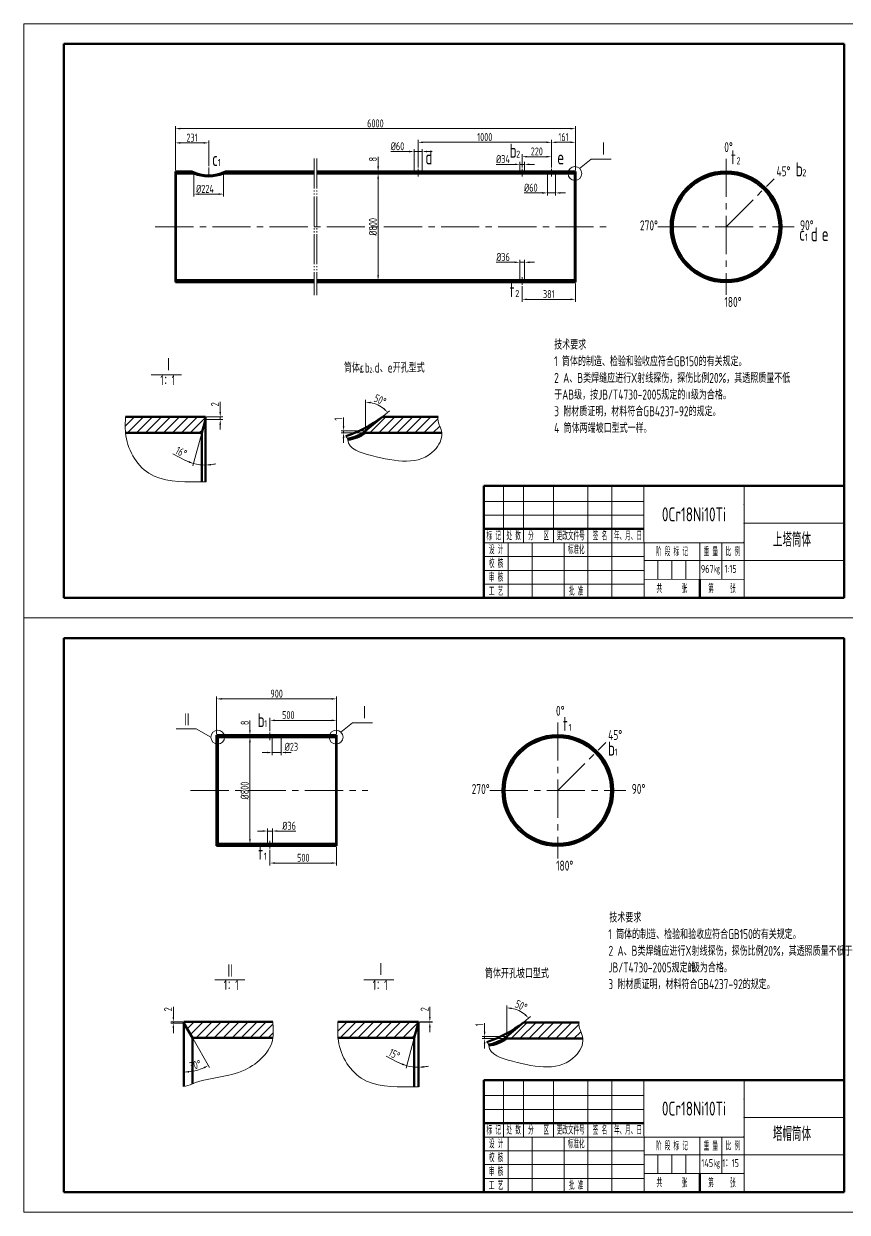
# Model space of a CAD drawing. Header units: millimetres. Extents: x -4783 to 11684, y 6425 to 68023.
# Drawn here: x -3579 to -3167, y 6770 to 7364 of the extents above; entities that cross this region are included whole.
import ezdxf
from ezdxf.enums import TextEntityAlignment as Align

# ---------------------------------------------------------------- set-up
doc = ezdxf.new("R2010")
doc.units = ezdxf.units.MM
doc.linetypes.add('CENTER2', pattern=[28.575, 19.05, -3.175, 3.175, -3.175])
doc.linetypes.add('JIS_09_15', pattern=[18.9, 15, -0.9, 0.6, -0.9, 0.6, -0.9])
for name, color, linetype, lineweight in [('中心线', 1, 'CENTER2', 15), ('双点划线', 4, 'JIS_09_15', 15), ('尺寸线', 3, 'Continuous', 15), ('细实线', 2, 'Continuous', 15), ('轮廓', 6, 'Continuous', 50), ('轮廓线', 7, 'Continuous', 50)]:
    doc.layers.add(name, color=color, linetype=linetype, lineweight=lineweight)
doc.styles.add('工程字', font='gbenor.shx', dxfattribs={"width": 0.8, "bigfont": 'gbcbig.shx'})
doc.styles.add('文字3.5', font='SimSun.ttf', dxfattribs={"width": 0.5, "height": 3.5})
doc.styles.add('文字4.0', font='SimSun.ttf', dxfattribs={"width": 0.5, "height": 4})

# ---------------------------------------------------------------- blocks, each defined once
blk = doc.blocks.new('A3')
at = {"layer": '细实线'}
for p, q in [((-420, 297), (-420, 0)), ((-420, 297), (0, 297)), ((0, 297), (0, 0)), ((-180.15, 66), (-180.15, 37.6)), ((-170.15, 66), (-170.15, 37.6)), ((-155.23, 37.6), (-155.23, 66)), ((-137.99, 66), (-137.99, 10)), ((-126, 66), (-126, 10)), ((-109.99, 66), (-109.98, 10)), ((-59.99, 66), (-59.98, 10)), ((-190, 58.3), (-109.99, 58.3)), ((-190, 51.4), (-109.99, 51.4)), ((-10, 47.33), (-59.99, 47.32)), ((-190, 37.6), (-59.98, 37.6)), ((-177.82, 37.6), (-177.82, 10)), ((-165.82, 37.6), (-165.82, 10)), ((-149.82, 37.6), (-149.82, 10)), ((-82.07, 37.6), (-82.07, 19.33)), ((-71.07, 37.6), (-71.07, 19.33)), ((-190, 30.7), (-109.98, 30.7)), ((-190, 23.8), (-109.98, 23.8)), ((-59.98, 28.67), (-109.98, 28.66)), ((-103.12, 28.66), (-103.12, 19.33)), ((-96.01, 28.66), (-96.01, 19.33)), ((-89.12, 28.66), (-89.12, 19.33)), ((-10, 28.67), (-59.98, 28.67)), ((-59.98, 19.33), (-109.98, 19.32)), ((-190, 16.9), (-109.98, 16.9)), ((0, 0), (-420, 0))]:
    blk.add_line(p, q, dxfattribs=at)
for p in [(-59.99, 56.67), (-59.99, 47.33), (-10, 47.33), (-59.98, 38), (-59.98, 28.67), (-10, 28.67), (-59.98, 19.33)]:
    blk.add_point(p, dxfattribs=at)
at = {"layer": '轮廓'}
for p, q in [((-190, 66), (-10, 66)), ((-190, 66), (-190, 10)), ((-10, 10), (-10, 66)), ((-190, 44.5), (-109.98, 44.5)), ((-190, 10), (-10, 10))]:
    blk.add_line(p, q, dxfattribs=at)
at = {"layer": '轮廓线'}
for p, q in [((-400, 287), (-400, 10)), ((-400, 287), (-10, 287)), ((-10, 287), (-10, 10)), ((-82.07, 19.33), (-82.07, 10)), ((-10, 10), (-400, 10))]:
    blk.add_line(p, q, dxfattribs=at)
at = {"layer": '细实线', "linetype": 'Continuous', "style": '工程字', "width": 0.8}
for tag, height, p in [('1', 7, (-36.02, 35.64)), ('3', 4, (-78.37, 22.56)), ('4', 4, (-66.7, 22.56)), ('2', 7, (-36.02, 17.15))]:
    blk.add_attdef(tag, text='', height=height, dxfattribs=at).set_placement(p, align=Align.CENTER)
at = {"layer": '轮廓', "char_height": 4, "attachment_point": 5, "style": '文字4.0'}
for s, insert, width in [('标 记', (-185.08, 41.05), 9.8461), ('处 数', (-175.15, 41.05), 10), ('分   区', (-162.69, 41.05), 14.9286), ('更改文件号', (-146.61, 41.05), 17.2367), ('签 名', (-131.99, 41.05), 11.9886), ('年、月、日', (-117.99, 41.05), 16.0167), ('设 计', (-183.91, 34.15), 12.181), ('标准化', (-143.9, 34.15), 11.8301), ('阶 段 标 记', (-96.03, 33.13), 27.9116), ('重 量', (-76.57, 33.13), 11.0002), ('比 例', (-65.53, 33.13), 11.0898), ('校 核', (-183.91, 27.25), 12.181), ('审 核', (-183.91, 20.35), 12.181), ('工 艺', (-183.91, 13.45), 12.181), ('批 准', (-143.9, 13.45), 11.8301), ('共      张', (-96.03, 14.66), 27.9082)]:
    blk.add_mtext(s, dxfattribs=dict(at, insert=insert, width=width))
at = {"layer": '轮廓线', "attachment_point": 5}
for s, insert, char_height, width, style in [('kg', (-73.5, 24), 3.5, 4.8652, '文字3.5'), ('第     张', (-71.02, 14.66), 4, 22.0936, '文字4.0')]:
    blk.add_mtext(s, dxfattribs=dict(at, insert=insert, char_height=char_height, width=width, style=style))

msp = doc.modelspace()

# ---------------------------------------------------------------- linework, layer by layer
at = {"layer": '中心线'}
for p, q in [((-3228.0625, 7296.2393), (-3228.0625, 7228.1998)), ((-3486.6618, 7291.8862), (-3486.6618, 7287.0005)), ((-3381.9951, 7291.2196), (-3381.9951, 7287.4232)), ((-3329.9951, 7291.2196), (-3329.9951, 7287.4232)), ((-3315.3284, 7291.2196), (-3315.3284, 7287.4232)), ((-3228.0625, 7262.2196), (-3204.0988, 7286.1833)), ((-3513.345, 7262.2196), (-3287.7347, 7262.2196)), ((-3262.0822, 7262.2196), (-3194.0427, 7262.2196)), ((-3329.9951, 7233.2196), (-3329.9951, 7237.016)), ((-3456.0364, 7009.49), (-3456.0364, 7005.6936)), ((-3312.1763, 7014.5097), (-3312.1763, 6946.4702)), ((-3312.1763, 6980.49), (-3288.2126, 7004.4537)), ((-3495.7069, 6980.49), (-3407.1093, 6980.49)), ((-3346.1961, 6980.49), (-3278.1566, 6980.49)), ((-3456.0364, 6951.49), (-3456.0364, 6955.2864))]:
    msp.add_line(p, q, dxfattribs=at)
at = {"layer": '双点划线'}
for p, q in [((-3433.9161, 7296.3176), (-3433.9161, 7228.1215)), ((-3432.5828, 7296.3176), (-3432.5828, 7228.1215))]:
    msp.add_line(p, q, dxfattribs=at)
at = {"layer": '尺寸线'}
for p, q in [((-3503.3284, 7290.5112), (-3503.3284, 7312.5619)), ((-3303.3284, 7290.5112), (-3303.3284, 7312.5619)), ((-3500.8284, 7311.3119), (-3305.8284, 7311.3119)), ((-3503.3284, 7290.5112), (-3503.3284, 7305.4347)), ((-3489.1618, 7304.1847), (-3500.8284, 7304.1847)), ((-3486.6618, 7292.5112), (-3486.6618, 7305.4347)), ((-3383.9951, 7289.5112), (-3383.9951, 7301.1248)), ((-3381.9951, 7291.8446), (-3381.9951, 7305.7292)), ((-3379.9951, 7289.5112), (-3379.9951, 7301.1248)), ((-3317.8284, 7304.4792), (-3379.4951, 7304.4792)), ((-3315.3284, 7291.8446), (-3315.3284, 7305.7292)), ((-3315.3284, 7291.8446), (-3315.3284, 7305.7292)), ((-3305.8284, 7304.4792), (-3312.8284, 7304.4792)), ((-3303.3284, 7290.5112), (-3303.3284, 7305.7292)), ((-3401.9794, 7292.3862), (-3401.9794, 7297.2029)), ((-3386.4951, 7299.8748), (-3395.5805, 7299.8748)), ((-3379.9951, 7299.8748), (-3383.9951, 7299.8748)), ((-3377.4951, 7299.8748), (-3374.9951, 7299.8748)), ((-3331.1284, 7289.5112), (-3331.1284, 7294.7006)), ((-3329.9951, 7291.8446), (-3329.9951, 7298.5345)), ((-3328.8618, 7289.5112), (-3328.8618, 7294.7006)), ((-3317.8284, 7297.2845), (-3327.4951, 7297.2845)), ((-3315.3284, 7291.8446), (-3315.3284, 7298.5345)), ((-3301.2541, 7291.4123), (-3295.4234, 7295.9811)), ((-3295.4234, 7295.9811), (-3285.4234, 7295.9811)), ((-3407.6593, 7288.8862), (-3400.7294, 7288.8862)), ((-3402.6044, 7289.8862), (-3403.2294, 7289.8862)), ((-3402.6044, 7288.8862), (-3403.2294, 7288.8862)), ((-3401.9794, 7288.8862), (-3401.9794, 7289.8862)), ((-3379.9951, 7288.8862), (-3379.9951, 7289.2517)), ((-3333.6284, 7293.4506), (-3342.9784, 7293.4506)), ((-3328.8618, 7293.4506), (-3331.1284, 7293.4506)), ((-3326.3618, 7293.4506), (-3323.8618, 7293.4506)), ((-3494.1284, 7288.3279), (-3494.1284, 7277.3364)), ((-3479.1951, 7288.3279), (-3479.1951, 7277.3364)), ((-3401.9794, 7286.3862), (-3401.9794, 7283.8862)), ((-3401.9794, 7238.0529), (-3401.9794, 7286.3862)), ((-3317.3284, 7288.2612), (-3317.3284, 7277.9236)), ((-3313.3284, 7288.2612), (-3313.3284, 7277.9236)), ((-3491.6284, 7278.5864), (-3481.6951, 7278.5864)), ((-3319.8284, 7279.1736), (-3328.9139, 7279.1736)), ((-3313.3284, 7279.1736), (-3317.3284, 7279.1736)), ((-3310.8284, 7279.1736), (-3308.3284, 7279.1736)), ((-3333.6951, 7244.5164), (-3342.9107, 7244.5164)), ((-3331.1951, 7236.1779), (-3331.1951, 7245.7664)), ((-3328.7951, 7244.5164), (-3331.1951, 7244.5164)), ((-3328.7951, 7236.1779), (-3328.7951, 7245.7664)), ((-3326.2951, 7244.5164), (-3323.7951, 7244.5164)), ((-3407.6593, 7235.5529), (-3400.7294, 7235.5529)), ((-3329.9951, 7232.5946), (-3329.9951, 7224.7315)), ((-3303.3284, 7233.9279), (-3303.3284, 7224.7315)), ((-3327.4951, 7225.9815), (-3305.8284, 7225.9815)), ((-3515.3705, 7188.2267), (-3500.2578, 7188.2267)), ((-3408.2083, 7160.8565), (-3408.2083, 7175.8425)), ((-3480.8974, 7169.7315), (-3480.8974, 7174.776)), ((-3399.3873, 7167.6332), (-3396.2496, 7170.2661)), ((-3487.7087, 7167.2315), (-3479.6474, 7167.2315)), ((-3487.7087, 7165.8595), (-3479.6474, 7165.8595)), ((-3480.8974, 7165.8595), (-3480.8974, 7167.2315)), ((-3419.247, 7162.7315), (-3419.247, 7167.0148)), ((-3490.2714, 7158.6278), (-3494.5275, 7142.744)), ((-3480.8974, 7163.3595), (-3480.8974, 7160.8595)), ((-3408.8333, 7160.2315), (-3420.497, 7160.2315)), ((-3408.8333, 7159.2315), (-3420.497, 7159.2315)), ((-3419.247, 7159.2315), (-3419.247, 7160.2315)), ((-3419.247, 7156.7315), (-3419.247, 7154.2315)), ((-3498.8615, 7145.77), (-3504.512, 7148.7311)), ((-3482.703, 7008.7817), (-3482.703, 7027.5444)), ((-3422.703, 7008.7817), (-3422.703, 7027.5444)), ((-3480.203, 7026.2944), (-3425.203, 7026.2944)), ((-3466.0458, 7010.6567), (-3466.0458, 7015.4733)), ((-3456.0364, 7010.115), (-3456.0364, 7016.8049)), ((-3425.203, 7015.5549), (-3453.5364, 7015.5549)), ((-3422.703, 7008.7817), (-3422.703, 7016.8049)), ((-3492.8756, 7011.3742), (-3502.8756, 7011.3742)), ((-3485.5705, 7007.1567), (-3492.8756, 7011.3742)), ((-3420.6287, 7009.6827), (-3414.798, 7014.2515)), ((-3414.798, 7014.2515), (-3404.798, 7014.2515)), ((-3466.6708, 7008.1567), (-3467.2958, 7008.1567)), ((-3466.6708, 7007.1567), (-3467.2958, 7007.1567)), ((-3462.2997, 7007.1567), (-3467.2958, 7007.1567)), ((-3466.0458, 7007.1567), (-3466.0458, 7008.1567)), ((-3466.0458, 7004.6567), (-3466.0458, 7002.1567)), ((-3466.0458, 6956.3233), (-3466.0458, 7004.6567)), ((-3454.903, 7006.5317), (-3454.903, 6998.2391)), ((-3450.503, 7006.5317), (-3450.503, 6998.2391)), ((-3457.403, 6999.4891), (-3459.903, 6999.4891)), ((-3450.503, 6999.4891), (-3454.903, 6999.4891)), ((-3448.003, 6999.4891), (-3445.503, 6999.4891)), ((-3459.7364, 6960.2489), (-3462.2364, 6960.2489)), ((-3457.2364, 6954.4483), (-3457.2364, 6961.4989)), ((-3457.2364, 6960.2489), (-3454.8364, 6960.2489)), ((-3454.8364, 6954.4483), (-3454.8364, 6961.4989)), ((-3452.3364, 6960.2489), (-3443.1208, 6960.2489)), ((-3462.2997, 6953.8233), (-3467.2958, 6953.8233)), ((-3456.0364, 6950.865), (-3456.0364, 6943.0019)), ((-3422.703, 6952.1983), (-3422.703, 6943.0019)), ((-3453.5364, 6944.2519), (-3425.203, 6944.2519)), ((-3483.6426, 6885.8741), (-3468.5299, 6885.8741)), ((-3409.1735, 6885.8741), (-3394.0608, 6885.8741)), ((-3337.7198, 6858.1021), (-3337.7198, 6873.0881)), ((-3504.3182, 6867.3788), (-3504.3182, 6872.4234)), ((-3376.125, 6867.3788), (-3376.125, 6872.4234)), ((-3328.8987, 6864.8788), (-3325.761, 6867.5117)), ((-3499.6583, 6864.8788), (-3505.5682, 6864.8788)), ((-3499.6583, 6864.2316), (-3505.5682, 6864.2316)), ((-3504.3182, 6864.2316), (-3504.3182, 6864.8788)), ((-3504.3182, 6861.7316), (-3504.3182, 6859.2316)), ((-3381.2067, 6864.8788), (-3374.875, 6864.8788)), ((-3381.2067, 6864.645), (-3374.875, 6864.645)), ((-3376.125, 6864.645), (-3376.125, 6864.8788)), ((-3376.125, 6862.145), (-3376.125, 6859.645)), ((-3348.7585, 6859.9771), (-3348.7585, 6864.2604)), ((-3494.4757, 6856.3376), (-3486.1883, 6841.9834)), ((-3384.0744, 6856.2751), (-3387.9638, 6841.7598)), ((-3338.3448, 6857.4771), (-3350.0085, 6857.4771)), ((-3338.3448, 6856.4771), (-3350.0085, 6856.4771)), ((-3348.7585, 6856.4771), (-3348.7585, 6857.4771)), ((-3348.7585, 6853.9771), (-3348.7585, 6851.4771)), ((-3392.2957, 6844.7912), (-3397.9393, 6847.7655))]:
    msp.add_line(p, q, dxfattribs=at)
for centre in [(-3303.5964, 7288.8862), (-3482.1257, 7007.1567), (-3422.971, 7007.1567)]:
    msp.add_circle(centre, 3.4448, dxfattribs=at)
for centre, radius, start, end in [((-3408.2083, 7160.2315), 14.361, 49.986802, 80.013198), ((-3488.3337, 7165.8595), 22.6809, 242.3434654, 255), ((-3488.3337, 7165.8595), 22.6809, 242.3627797, 248.6813899), ((-3488.3337, 7165.8595), 22.6809, 255, 270.6773583), ((-3488.3337, 7165.8595), 22.6809, 276.9959684, 283.3145786), ((-3337.7198, 6857.4771), 14.361, 49.986802, 80.013198), ((-3381.8313, 6864.6466), 22.4442, 242.2094318, 255), ((-3381.8313, 6864.6466), 22.4442, 242.2293665, 248.6146833), ((-3381.8313, 6864.6466), 22.4442, 255, 270.1105942), ((-3499.0333, 6864.2316), 24.4401, 275.863406, 294.136594), ((-3381.8313, 6864.6466), 22.4442, 276.495911, 282.8812277)]:
    msp.add_arc(centre, radius, start, end, dxfattribs=at)
for points in [[(-3500.8284, 7311.7285), (-3500.8284, 7310.8952), (-3503.3284, 7311.3119)], [(-3305.8284, 7311.7285), (-3305.8284, 7310.8952), (-3303.3284, 7311.3119)], [(-3500.8284, 7304.6014), (-3500.8284, 7303.768), (-3503.3284, 7304.1847)], [(-3489.1618, 7304.6014), (-3489.1618, 7303.768), (-3486.6618, 7304.1847)], [(-3386.4951, 7300.2915), (-3386.4951, 7299.4581), (-3383.9951, 7299.8748)], [(-3379.4951, 7304.8959), (-3379.4951, 7304.0626), (-3381.9951, 7304.4792)], [(-3377.4951, 7300.2915), (-3377.4951, 7299.4581), (-3379.9951, 7299.8748)], [(-3317.8284, 7304.8959), (-3317.8284, 7304.0626), (-3315.3284, 7304.4792)], [(-3312.8284, 7304.8959), (-3312.8284, 7304.0626), (-3315.3284, 7304.4792)], [(-3305.8284, 7304.8959), (-3305.8284, 7304.0626), (-3303.3284, 7304.4792)], [(-3327.4951, 7297.7012), (-3327.4951, 7296.8679), (-3329.9951, 7297.2845)], [(-3317.8284, 7297.7012), (-3317.8284, 7296.8679), (-3315.3284, 7297.2845)], [(-3402.3961, 7292.3862), (-3401.5628, 7292.3862), (-3401.9794, 7289.8862)], [(-3402.3961, 7286.3862), (-3401.5628, 7286.3862), (-3401.9794, 7288.8862)], [(-3402.3961, 7286.3862), (-3401.5628, 7286.3862), (-3401.9794, 7288.8862)], [(-3333.6284, 7293.8673), (-3333.6284, 7293.034), (-3331.1284, 7293.4506)], [(-3326.3618, 7293.8673), (-3326.3618, 7293.034), (-3328.8618, 7293.4506)], [(-3491.6284, 7279.003), (-3491.6284, 7278.1697), (-3494.1284, 7278.5864)], [(-3481.6951, 7279.003), (-3481.6951, 7278.1697), (-3479.1951, 7278.5864)], [(-3319.8284, 7279.5902), (-3319.8284, 7278.7569), (-3317.3284, 7279.1736)], [(-3310.8284, 7279.5902), (-3310.8284, 7278.7569), (-3313.3284, 7279.1736)], [(-3333.6951, 7244.9331), (-3333.6951, 7244.0997), (-3331.1951, 7244.5164)], [(-3326.2951, 7244.9331), (-3326.2951, 7244.0997), (-3328.7951, 7244.5164)], [(-3402.3961, 7238.0529), (-3401.5628, 7238.0529), (-3401.9794, 7235.5529)], [(-3327.4951, 7226.3982), (-3327.4951, 7225.5648), (-3329.9951, 7225.9815)], [(-3305.8284, 7226.3982), (-3305.8284, 7225.5648), (-3303.3284, 7225.9815)], [(-3481.3141, 7169.7315), (-3480.4807, 7169.7315), (-3480.8974, 7167.2315)], [(-3405.7541, 7173.9598), (-3405.6816, 7174.79), (-3408.2083, 7174.5925)], [(-3398.68, 7171.5251), (-3399.2694, 7170.9359), (-3397.2071, 7169.4626)], [(-3481.3141, 7163.3595), (-3480.4807, 7163.3595), (-3480.8974, 7165.8595)], [(-3419.6637, 7162.7315), (-3418.8304, 7162.7315), (-3419.247, 7160.2315)], [(-3419.6637, 7156.7315), (-3418.8304, 7156.7315), (-3419.247, 7159.2315)], [(-3496.4496, 7145.1265), (-3496.7093, 7144.3346), (-3494.2039, 7143.9514)], [(-3485.5433, 7142.9317), (-3485.599, 7143.7632), (-3488.0655, 7143.1801)], [(-3480.203, 7026.7111), (-3480.203, 7025.8778), (-3482.703, 7026.2944)], [(-3425.203, 7026.7111), (-3425.203, 7025.8778), (-3422.703, 7026.2944)], [(-3453.5364, 7015.9716), (-3453.5364, 7015.1383), (-3456.0364, 7015.5549)], [(-3425.203, 7015.9716), (-3425.203, 7015.1383), (-3422.703, 7015.5549)], [(-3466.4625, 7010.6567), (-3465.6291, 7010.6567), (-3466.0458, 7008.1567)], [(-3466.4625, 7004.6567), (-3465.6291, 7004.6567), (-3466.0458, 7007.1567)], [(-3466.4625, 7004.6567), (-3465.6291, 7004.6567), (-3466.0458, 7007.1567)], [(-3457.403, 6999.9058), (-3457.403, 6999.0724), (-3454.903, 6999.4891)], [(-3448.003, 6999.9058), (-3448.003, 6999.0724), (-3450.503, 6999.4891)], [(-3466.4625, 6956.3233), (-3465.6291, 6956.3233), (-3466.0458, 6953.8233)], [(-3459.7364, 6960.6656), (-3459.7364, 6959.8323), (-3457.2364, 6960.2489)], [(-3452.3364, 6960.6656), (-3452.3364, 6959.8323), (-3454.8364, 6960.2489)], [(-3453.5364, 6944.6686), (-3453.5364, 6943.8352), (-3456.0364, 6944.2519)], [(-3425.203, 6944.6686), (-3425.203, 6943.8352), (-3422.703, 6944.2519)], [(-3504.7349, 6867.3788), (-3503.9015, 6867.3788), (-3504.3182, 6864.8788)], [(-3376.5417, 6867.3788), (-3375.7084, 6867.3788), (-3376.125, 6864.8788)], [(-3335.2655, 6871.2055), (-3335.193, 6872.0356), (-3337.7198, 6871.8381)], [(-3328.1915, 6868.7708), (-3328.7808, 6868.1816), (-3326.7186, 6866.7082)], [(-3504.7349, 6861.7316), (-3503.9015, 6861.7316), (-3504.3182, 6864.2316)], [(-3376.5417, 6862.145), (-3375.7084, 6862.145), (-3376.125, 6864.645)], [(-3349.1752, 6859.9771), (-3348.3418, 6859.9771), (-3348.7585, 6857.4771)], [(-3349.1752, 6853.9771), (-3348.3418, 6853.9771), (-3348.7585, 6856.4771)], [(-3489.229, 6842.2993), (-3488.8498, 6841.5573), (-3486.8133, 6843.0659)], [(-3389.8852, 6844.1435), (-3390.1454, 6843.3519), (-3387.6403, 6842.9672)], [(-3496.5153, 6839.5033), (-3496.5579, 6840.3356), (-3499.0333, 6839.7916)], [(-3379.2681, 6841.9305), (-3379.3161, 6842.7625), (-3381.7879, 6842.2024)]]:
    msp.add_solid(points, dxfattribs=at)
at = {"layer": '细实线'}
for p, q in [((-3528.3808, 7162.6141), (-3523.7634, 7167.2315)), ((-3528.264, 7167.221), (-3528.2536, 7167.2315)), ((-3527.2733, 7159.2315), (-3519.2733, 7167.2315)), ((-3522.7832, 7159.2315), (-3514.7832, 7167.2315)), ((-3518.2931, 7159.2315), (-3510.2931, 7167.2315)), ((-3513.8029, 7159.2315), (-3505.8029, 7167.2315)), ((-3509.3128, 7159.2315), (-3501.3128, 7167.2315)), ((-3504.8227, 7159.2315), (-3496.8227, 7167.2315)), ((-3500.3326, 7159.2315), (-3492.3326, 7167.2315)), ((-3495.8424, 7159.2315), (-3488.0113, 7167.0626)), ((-3406.0399, 7159.2315), (-3398.0399, 7167.2315)), ((-3401.5497, 7159.2315), (-3393.5497, 7167.2315)), ((-3397.0596, 7159.2315), (-3389.0596, 7167.2315)), ((-3392.5695, 7159.2315), (-3384.5695, 7167.2315)), ((-3388.0793, 7159.2315), (-3380.0793, 7167.2315)), ((-3383.5892, 7159.2315), (-3375.5892, 7167.2315)), ((-3379.0991, 7159.2315), (-3372.1037, 7166.2269)), ((-3491.3523, 7159.2315), (-3489.6548, 7160.9289)), ((-3374.609, 7159.2315), (-3371.1715, 7162.6689)), ((-3499.0152, 6864.2003), (-3498.3367, 6864.8788)), ((-3497.3717, 6861.3537), (-3493.8466, 6864.8788)), ((-3495.7282, 6858.5071), (-3489.3565, 6864.8788)), ((-3492.8663, 6856.8788), (-3484.8663, 6864.8788)), ((-3488.3762, 6856.8788), (-3480.3762, 6864.8788)), ((-3483.8861, 6856.8788), (-3475.8861, 6864.8788)), ((-3479.396, 6856.8788), (-3471.396, 6864.8788)), ((-3474.9058, 6856.8788), (-3466.9058, 6864.8788)), ((-3470.4157, 6856.8788), (-3462.4157, 6864.8788)), ((-3465.9256, 6856.8788), (-3457.9256, 6864.8788)), ((-3461.4354, 6856.8788), (-3454.5222, 6863.7921)), ((-3422.1838, 6860.2094), (-3417.5144, 6864.8788)), ((-3422.0685, 6864.8149), (-3422.0045, 6864.8788)), ((-3421.0243, 6856.8788), (-3413.0243, 6864.8788)), ((-3416.5342, 6856.8788), (-3408.5342, 6864.8788)), ((-3412.044, 6856.8788), (-3404.044, 6864.8788)), ((-3407.5539, 6856.8788), (-3399.5539, 6864.8788)), ((-3403.0638, 6856.8788), (-3395.0638, 6864.8788)), ((-3398.5736, 6856.8788), (-3390.5736, 6864.8788)), ((-3394.0835, 6856.8788), (-3386.0835, 6864.8788)), ((-3389.5934, 6856.8788), (-3381.8333, 6864.6389)), ((-3335.5513, 6856.4771), (-3327.5513, 6864.4771)), ((-3331.0612, 6856.4771), (-3323.0612, 6864.4771)), ((-3326.5711, 6856.4771), (-3318.5711, 6864.4771)), ((-3322.0809, 6856.4771), (-3314.0809, 6864.4771)), ((-3317.5908, 6856.4771), (-3309.5908, 6864.4771)), ((-3313.1007, 6856.4771), (-3305.1007, 6864.4771)), ((-3308.6105, 6856.4771), (-3301.6151, 6863.4725)), ((-3456.9453, 6856.8788), (-3454.3723, 6859.4519)), ((-3385.1033, 6856.8788), (-3383.4768, 6858.5053)), ((-3304.1204, 6856.4771), (-3300.683, 6859.9146))]:
    msp.add_line(p, q, dxfattribs=at)
for points in [[(-3528.2638, 7167.2315), (-3528.3339, 7164.572), (-3528.9877, 7154.2186), (-3518.3526, 7134.5762), (-3498.9923, 7134.772), (-3489.3739, 7134.766), (-3487.9661, 7134.7656)], [(-3422.0668, 6864.8788), (-3422.1369, 6862.2193), (-3422.7907, 6851.866), (-3412.1556, 6832.2236), (-3392.7953, 6832.4193), (-3383.1769, 6832.4134), (-3381.769, 6832.4129)]]:
    msp.add_open_spline(points, degree=3, knots=[1.79279242, 1.79279242, 1.79279242, 1.79279242, 9.79038122, 33.03077629, 57.82444631, 62.06203057, 62.06203057, 62.06203057, 62.06203057], dxfattribs=at)
for points, start_tangent, end_tangent in [([(-3418.1179, 7157.5362), (-3417.2325, 7156.3094), (-3417.1609, 7155.8075), (-3405.3164, 7147.9024), (-3373.8558, 7150.594), (-3370.1314, 7159.2315), (-3372.0351, 7167.2315)], (0.5, -0.8660254), (0.17364818, 0.98480775)), ([(-3499.407, 6832.5415), (-3494.7882, 6833.9067), (-3468.5061, 6840.9489), (-3454.5402, 6856.8788), (-3454.5402, 6864.8788)], (1, 0), (0, 1)), ([(-3347.6293, 6854.7818), (-3346.744, 6853.555), (-3346.6723, 6853.0531), (-3334.8278, 6845.148), (-3303.3673, 6847.8397), (-3299.6428, 6856.4771), (-3301.5466, 6864.4771)], (0.5, -0.8660254), (0.17364818, 0.98480775))]:
    msp.add_spline(points, degree=3, dxfattribs=dict(at, start_tangent=start_tangent, end_tangent=end_tangent))
at = {"layer": '轮廓线'}
for p, q in [((-3503.3284, 7234.5529), (-3503.3284, 7289.8862)), ((-3503.3284, 7289.8862), (-3495.0618, 7289.8862)), ((-3503.3284, 7289.8862), (-3503.0605, 7288.8862)), ((-3503.0605, 7288.8862), (-3494.1284, 7288.8862)), ((-3503.0605, 7288.8862), (-3503.0605, 7235.5529)), ((-3494.1284, 7288.9529), (-3495.0618, 7289.8862)), ((-3494.1284, 7288.9529), (-3494.1284, 7288.8862)), ((-3479.1951, 7288.9529), (-3478.2618, 7289.8862)), ((-3479.1951, 7288.9529), (-3479.1951, 7288.8862)), ((-3479.1951, 7288.8862), (-3433.9161, 7288.8862)), ((-3478.2618, 7289.8862), (-3433.9161, 7289.8862)), ((-3432.5828, 7289.8862), (-3385.1869, 7289.8862)), ((-3432.5828, 7288.8862), (-3383.9951, 7288.8862)), ((-3385.1869, 7289.8862), (-3378.8034, 7289.8862)), ((-3383.9951, 7288.8862), (-3383.9951, 7289.8862)), ((-3383.9951, 7288.8862), (-3379.9951, 7288.8862)), ((-3379.9951, 7288.8862), (-3379.9951, 7289.8862)), ((-3379.9951, 7288.8862), (-3331.1284, 7288.8862)), ((-3378.8034, 7289.8862), (-3327.67, 7289.8862)), ((-3331.1284, 7288.8862), (-3331.1284, 7289.8851)), ((-3331.1284, 7288.8862), (-3328.8618, 7288.8862)), ((-3328.8618, 7288.8862), (-3328.8618, 7289.893)), ((-3328.8618, 7288.8862), (-3317.3284, 7288.8862)), ((-3327.67, 7289.8862), (-3318.5202, 7289.8862)), ((-3318.5202, 7289.8862), (-3312.1367, 7289.8862)), ((-3317.3284, 7288.8862), (-3317.3284, 7289.8862)), ((-3317.3284, 7288.8862), (-3313.3284, 7288.8862)), ((-3313.3284, 7288.8862), (-3313.3284, 7289.8862)), ((-3313.3284, 7288.8862), (-3303.5964, 7288.8862)), ((-3312.1367, 7289.8862), (-3303.3284, 7289.8862)), ((-3303.3284, 7289.8862), (-3303.5964, 7288.8862)), ((-3303.5964, 7288.8862), (-3303.5964, 7235.5529)), ((-3303.3284, 7289.8862), (-3303.3284, 7234.5529)), ((-3229.2625, 7288.8592), (-3229.2625, 7289.8602)), ((-3226.8625, 7288.8592), (-3226.8625, 7289.8602)), ((-3210.0223, 7281.8578), (-3209.3146, 7282.5656)), ((-3208.4242, 7280.2598), (-3207.7165, 7280.9675)), ((-3201.4709, 7264.2196), (-3200.4682, 7264.2196)), ((-3201.4709, 7260.2196), (-3200.4682, 7260.2196)), ((-3503.0605, 7235.5529), (-3503.3284, 7234.5529)), ((-3433.9161, 7235.5529), (-3503.0605, 7235.5529)), ((-3303.5964, 7235.5529), (-3432.5828, 7235.5529)), ((-3331.1951, 7234.5529), (-3331.1951, 7235.5529)), ((-3328.7951, 7234.5529), (-3328.7951, 7235.5529)), ((-3303.5964, 7235.5529), (-3303.3284, 7234.5529)), ((-3433.9161, 7234.5529), (-3503.3284, 7234.5529)), ((-3303.3284, 7234.5529), (-3432.5828, 7234.5529)), ((-3528.2638, 7167.2315), (-3488.3337, 7167.2315)), ((-3488.3337, 7165.8595), (-3490.1097, 7159.2315)), ((-3488.3337, 7134.7657), (-3488.3337, 7167.2315)), ((-3408.2083, 7160.2315), (-3399.8661, 7167.2315)), ((-3399.8661, 7167.2315), (-3372.0351, 7167.2315)), ((-3490.1097, 7159.2315), (-3528.2372, 7159.2315)), ((-3490.1097, 7159.2315), (-3490.1097, 7134.7662)), ((-3408.2083, 7159.2315), (-3408.2083, 7160.2315)), ((-3408.2083, 7159.2315), (-3370.1314, 7159.2315)), ((-3482.703, 7008.1567), (-3451.6948, 7008.1567)), ((-3482.703, 6952.8233), (-3482.703, 7008.1567)), ((-3482.703, 7008.1567), (-3482.1257, 7007.1567)), ((-3482.1257, 7007.1567), (-3450.503, 7007.1567)), ((-3482.1257, 7007.1567), (-3482.1257, 6953.8233)), ((-3457.1697, 7007.1567), (-3457.1697, 7008.1567)), ((-3454.903, 7007.1567), (-3454.903, 7008.1567)), ((-3451.6948, 7008.1567), (-3447.0446, 7008.1567)), ((-3450.503, 7007.1567), (-3448.2364, 7007.1567)), ((-3448.2364, 7007.1567), (-3432.703, 7007.1567)), ((-3447.0446, 7008.1567), (-3431.5113, 7008.1567)), ((-3432.703, 7007.1567), (-3422.971, 7007.1567)), ((-3431.5113, 7008.1567), (-3422.703, 7008.1567)), ((-3422.703, 7008.1567), (-3422.971, 7007.1567)), ((-3422.971, 7007.1567), (-3422.971, 6953.8233)), ((-3422.703, 7008.1567), (-3422.703, 6952.8233)), ((-3313.3763, 7007.1296), (-3313.3763, 7008.1306)), ((-3310.9763, 7007.1296), (-3310.9763, 7008.1306)), ((-3294.1361, 7000.1283), (-3293.4284, 7000.836)), ((-3292.5381, 6998.5302), (-3291.8303, 6999.2379)), ((-3482.1257, 6953.8233), (-3482.703, 6952.8233)), ((-3422.703, 6952.8233), (-3482.703, 6952.8233)), ((-3422.971, 6953.8233), (-3482.1257, 6953.8233)), ((-3457.2364, 6952.8233), (-3457.2364, 6953.8233)), ((-3454.8364, 6952.8233), (-3454.8364, 6953.8233)), ((-3422.971, 6953.8233), (-3422.703, 6952.8233)), ((-3499.0333, 6864.8788), (-3454.5402, 6864.8788)), ((-3499.0333, 6832.5547), (-3499.0333, 6864.8788)), ((-3499.0333, 6864.2316), (-3494.7882, 6856.8788)), ((-3422.0668, 6864.8788), (-3381.8317, 6864.8788)), ((-3381.8317, 6864.645), (-3383.9126, 6856.8788)), ((-3381.8317, 6832.413), (-3381.8317, 6864.8788)), ((-3337.7198, 6857.4771), (-3329.3775, 6864.4771)), ((-3329.3775, 6864.4771), (-3301.5466, 6864.4771)), ((-3494.7882, 6856.8788), (-3454.5402, 6856.8788)), ((-3494.7882, 6856.8788), (-3494.7882, 6833.9067)), ((-3383.9126, 6856.8788), (-3422.0402, 6856.8788)), ((-3383.9126, 6856.8788), (-3383.9126, 6832.4136)), ((-3337.7198, 6856.4771), (-3337.7198, 6857.4771)), ((-3337.7198, 6856.4771), (-3299.6428, 6856.4771))]:
    msp.add_line(p, q, dxfattribs=at)
for centre, radius in [((-3228.0625, 7262.2196), 27.6667), ((-3228.0625, 7262.2196), 26.6667), ((-3312.1763, 6980.49), 27.6667), ((-3312.1763, 6980.49), 26.6667)]:
    msp.add_circle(centre, radius, dxfattribs=at)
for centre, radius, start, end in [((-3486.6618, 7306.4048), 18.5317, 243.0458511, 296.9541489), ((-3486.6618, 7307.866), 20.3957, 248.5252773, 291.4747227), ((-3438.0553, 7217.0971), 62.8093, 288.507474, 307.4464517), ((-3420.7541, 7176.7547), 20.7464, 279.7728425, 307.208527), ((-3419.2219, 7174.6122), 18.9173, 276.2546732, 305.6050166), ((-3367.5668, 6914.3428), 62.8093, 288.507474, 307.4464517), ((-3350.2655, 6874.0004), 20.7464, 279.7728425, 307.208527), ((-3348.7333, 6871.8578), 18.9173, 276.2546732, 305.6050166)]:
    msp.add_arc(centre, radius, start, end, dxfattribs=at)

# ---------------------------------------------------------------- block references
at = {"layer": '尺寸线'}
for p, values in [((-3159.0964, 7066.7232), {'1': '上塔筒体', '3': '967', '4': '1:15'}), ((-3159.0964, 6769.7232), {'1': '塔帽筒体', '3': '145', '4': '1：15'})]:
    msp.add_blockref('A3', p, dxfattribs=at).add_auto_attribs(values)

# ---------------------------------------------------------------- texts
at = {"layer": '尺寸线', "style": '工程字', "width": 0.8}
for s, height, p in [('d', 7, (-3378.3494, 7293.4299)), ('b', 7, (-3336.2598, 7296.7787)), ('2', 3.5, (-3332.9931, 7296.7787)), ('Ⅰ', 7, (-3291.7453, 7297.6492)), ('0°', 5, (-3228.96, 7299.557)), ('t', 7, (-3225.6258, 7293.489)), ('c', 7, (-3484.9226, 7292.6442)), ('1', 3.5, (-3482.1226, 7292.6442)), ('e', 7, (-3312.4561, 7293.4382)), ('2', 3.5, (-3222.8258, 7293.489)), ('b', 7, (-3193.2359, 7287.4941)), ('45°', 5, (-3202.8737, 7287.506)), ('2', 3.5, (-3189.9692, 7287.4941)), ('270°', 5, (-3271.0964, 7260.4447)), ('90°', 5, (-3191.0848, 7260.5307)), ('c', 7, (-3191.4935, 7255.3319)), ('1', 3.5, (-3188.6935, 7255.3319)), ('d', 7, (-3185.7572, 7254.9792)), ('e', 7, (-3180.2811, 7255.1253)), ('t', 7, (-3336.2227, 7227.1403)), ('2', 3.5, (-3333.4227, 7227.1403)), ('180°', 5, (-3228.8723, 7222.1697)), ('Ⅰ', 7, (-3509.1361, 7189.8949)), ('筒体c', 5, (-3419.0965, 7189.4067)), ('b', 5, (-3408.6504, 7189.4067)), ('d、e开孔型式', 5, (-3403.6945, 7189.4067)), ('1：1', 5, (-3510.8613, 7183.1376)), ('2、', 2.5, (-3411.273, 7189.4067)), ('2、', 2.5, (-3406.3171, 7189.4067)), ('Ⅰ', 7, (-3411.1199, 7015.9196)), ('0°', 5, (-3313.0738, 7017.8274)), ('Ⅱ', 7, (-3500.0365, 7012.3241)), ('b', 7, (-3462.2201, 7012.1465)), ('1', 3.5, (-3458.9535, 7012.1465)), ('t', 7, (-3309.5931, 7010.3147)), ('1', 3.5, (-3306.7931, 7010.3147)), ('45°', 5, (-3286.9875, 7005.7764)), ('b', 7, (-3287.1035, 6997.9469)), ('1', 3.5, (-3283.8369, 6997.9469)), ('270°', 5, (-3355.2103, 6978.7151)), ('90°', 5, (-3275.1986, 6978.8011)), ('t', 7, (-3461.9509, 6945.8781)), ('1', 3.5, (-3459.1509, 6945.8781)), ('180°', 5, (-3312.9861, 6940.4401)), ('技术要求', 5, (-3286.4035, 6914.5568)), ('1 筒体的制造、检验和验收应符合GB150的有关规定。', 5, (-3286.9035, 6906.2235)), ('2 A、B类焊缝应进行X射线探伤，探伤比例20%，其透照质量不低于AB级，按', 5, (-3286.8189, 6897.8902)), ('Ⅱ', 7, (-3478.2472, 6886.8241)), ('Ⅰ', 7, (-3402.9391, 6887.5423)), ('JB/T4730-2005规定的', 5, (-3286.9035, 6889.5568)), ('Ⅲ', 3.5, (-3247.1682, 6889.5568)), ('级为合格。', 5, (-3245.13, 6889.5568)), ('1：1', 5, (-3479.1334, 6880.785)), ('1：1', 5, (-3404.6643, 6880.785)), ('3 附材质证明，材料符合GB4237-92的规定。', 5, (-3286.9035, 6881.2235))]:
    msp.add_text(s, height=height, dxfattribs=at).set_placement(p)
at = {"layer": '尺寸线', "char_height": 4, "attachment_point": 5, "style": '工程字'}
for s, insert in [('6000', (-3403.3284, 7313.9369)), ('231', (-3494.9951, 7306.8097)), ('1000', (-3348.6618, 7307.1042)), ('161', (-3309.3284, 7307.1042)), ('%%C60', (-3392.2878, 7302.4998)), ('220', (-3322.6618, 7299.9095)), ('%%C34', (-3339.5534, 7296.0756)), ('%%C224', (-3488.4988, 7281.2114)), ('%%C60', (-3325.6212, 7281.7986)), ('%%C36', (-3339.5529, 7247.1414)), ('381', (-3316.6618, 7228.6065)), ('900', (-3452.703, 7028.9194)), ('500', (-3446.8697, 7018.1799)), ('%%C23', (-3445.3107, 7002.3607)), ('%%C36', (-3446.4786, 6962.8739)), ('500', (-3439.3697, 6946.8769))]:
    msp.add_mtext(s, dxfattribs=dict(at, insert=insert))
for s, insert, rotation in [('8', (-3404.6044, 7296.0446), 90), ('%%C800', (-3404.6044, 7262.2196), 90), ('50°', (-3400.9831, 7175.726), 335), ('2', (-3483.5224, 7173.5037), 90), ('1', (-3421.872, 7166.1231), 90), ('16°', (-3500.4171, 7149.6733), 332.3434654), ('8', (-3468.6708, 7014.315), 90), ('%%C800', (-3468.6708, 6980.49), 90), ('50°', (-3330.4946, 6872.9716), 335), ('2', (-3506.9432, 6871.1511), 90), ('2', (-3378.75, 6871.1511), 90), ('1', (-3351.3835, 6863.3688), 90), ('15°', (-3393.8422, 6848.6981), 332.2094318), ('30°', (-3493.4157, 6843.2664), 15)]:
    msp.add_mtext(s, dxfattribs=dict(at, insert=insert, rotation=rotation))
at = {"layer": '尺寸线', "style": '工程字'}
for s, insert, char_height, width, attachment_point in [('技术要求\\P1 筒体的制造、检验和验收应符合GB150的有关规定。\\P2 A、B类焊缝应进行X射线探伤，探伤比例20%，其透照质量不低于AB级，按JB/T4730-2005规定的{\\H0.7x;Ⅲ}级为合格。\\P3 附材质证明，材料符合GB4237-92的规定。\\P4 筒体两端坡口型式一样。', (-3313.9836, 7205.9087), 5, 119.601155, 1), ('0Cr18Ni10Ti', (-3244.077, 7118.5232), 7, 49.994676, 5), ('筒体开孔坡口型式', (-3348.608, 6891.6523), 5, 63.276146, 1), ('0Cr18Ni10Ti', (-3244.077, 6821.5232), 7, 49.994676, 5)]:
    msp.add_mtext(s, dxfattribs=dict(at, insert=insert, char_height=char_height, width=width, attachment_point=attachment_point))

doc.saveas('drawing.dxf')
